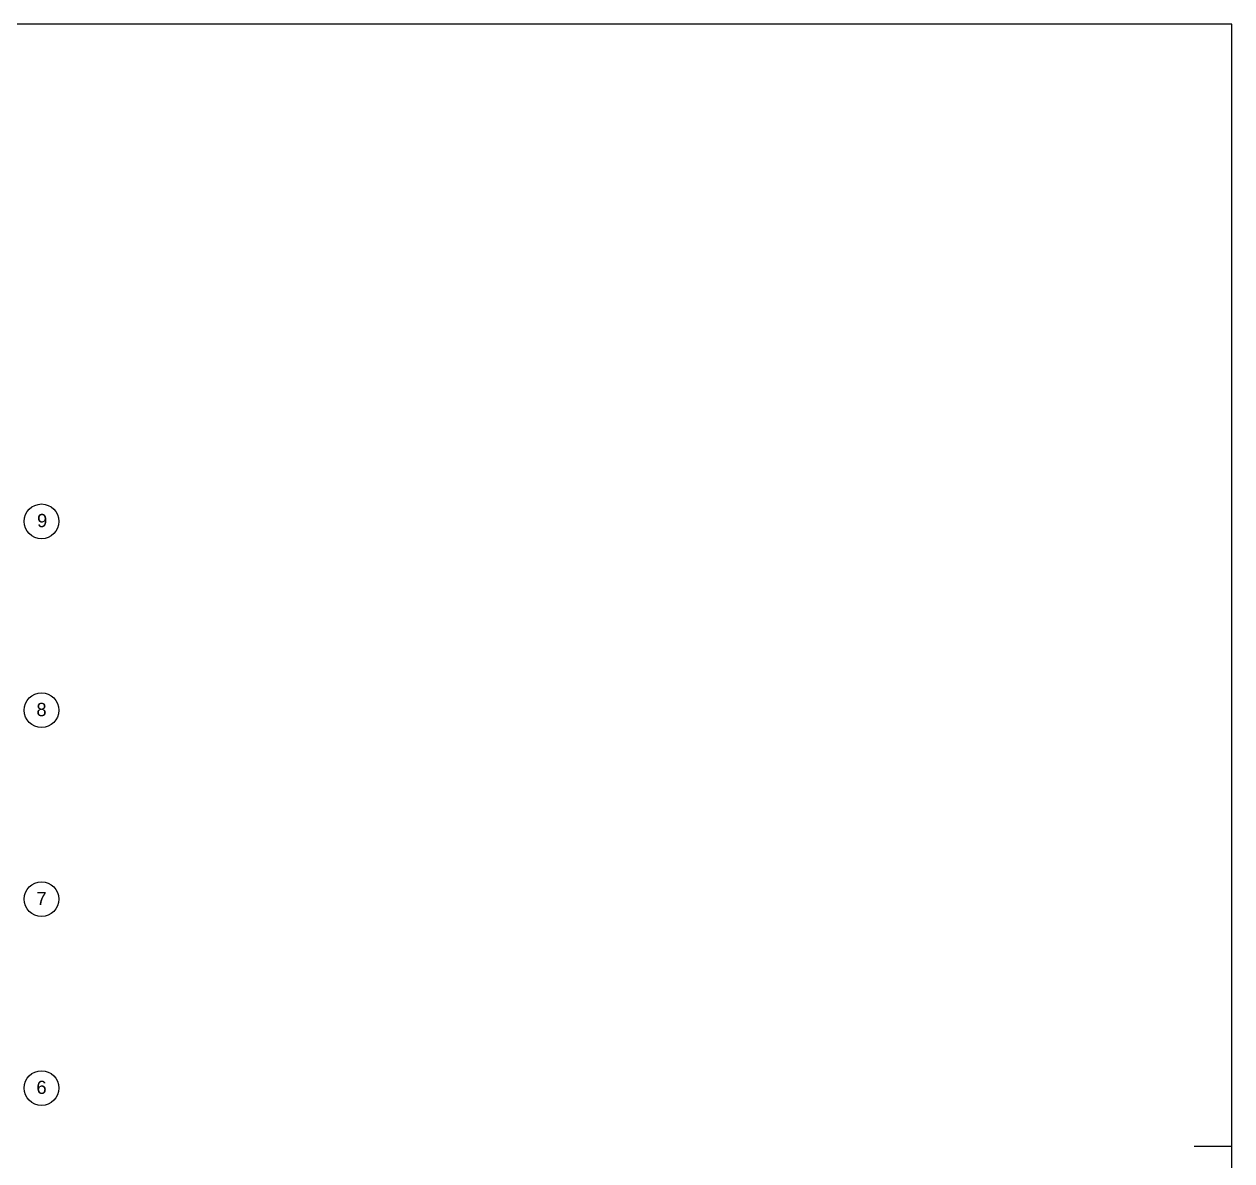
# Model space of a CAD drawing. Header units: millimetres. Extents: x -15114 to 47886, y -45189 to 14211.
# Drawn here: x 15909 to 47886, y -15877 to 14211 of the extents above; entities that cross this region are included whole.
import ezdxf

# ---------------------------------------------------------------- set-up
doc = ezdxf.new("R2010")
doc.units = ezdxf.units.MM
doc.header["$LTSCALE"] = 1000
doc.linetypes.add('MITTE', pattern=[2, 1.25, -0.25, 0.25, -0.25])
doc.layers.add('V_ACHSEN', color=251, linetype='MITTE')
doc.layers.add('V_PLANLAYOUT', color=252, linetype='Continuous')
doc.styles.add('ARIAL', font='arial.ttf')

msp = doc.modelspace()

# ---------------------------------------------------------------- linework, layer by layer
at = {"layer": 'V_ACHSEN', "linetype": 'Continuous'}
for centre in [(16368.754, 1050.036), (16368.754, -3949.977), (16368.754, -8949.989), (16368.754, -13950.002)]:
    msp.add_circle(centre, 459.833, dxfattribs=at)
at = {"layer": 'V_PLANLAYOUT'}
msp.add_lwpolyline([(47886.028, -45189.487), (47886.028, 14210.513), (-15113.972, 14210.513), (-15113.972, -45189.487)], close=True, dxfattribs=at)
msp.add_lwpolyline([(46886.028, -15489.487), (47886.028, -15489.487)], dxfattribs=at)

# ---------------------------------------------------------------- texts
at = {"layer": 'V_ACHSEN', "linetype": 'Continuous', "char_height": 349.988, "attachment_point": 5, "style": 'ARIAL'}
for s, insert in [('9', (16385.25, 1069.342)), ('8', (16368.754, -3933.646)), ('7', (16368.754, -8933.658)), ('6', (16368.754, -13933.671))]:
    msp.add_mtext(s, dxfattribs=dict(at, insert=insert))

doc.saveas('drawing.dxf')
